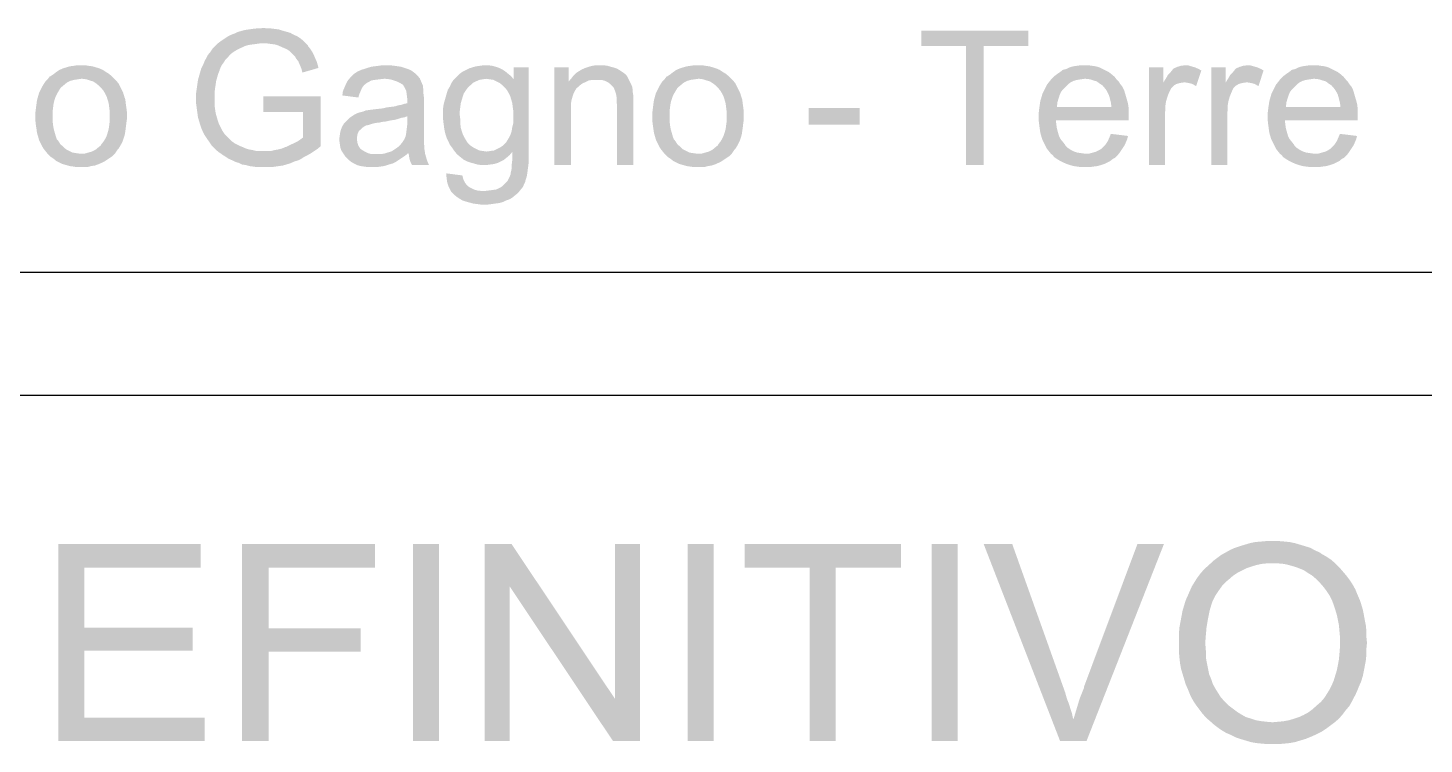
# Model space of a CAD drawing. Header units: millimetres. Extents: x -35.3 to 0.3, y 0.4 to 20.6.
# Drawn here: x -3.313 to -1.073, y 6.061 to 7.21 of the extents above; entities that cross this region are included whole.
import ezdxf

# ---------------------------------------------------------------- set-up
doc = ezdxf.new("R2010")
doc.units = ezdxf.units.MM
doc.layers.add('PDF _Geometria', color=7, linetype='Continuous')
doc.layers.add('PDF _Riempimenti solidi', color=7, linetype='Continuous')

msp = doc.modelspace()

# ---------------------------------------------------------------- hatches: boundary and pattern name
at = {"layer": 'PDF _Riempimenti solidi', "transparency": 33554559}
for points in [[(-2.9352, 7.2102), (-2.941, 7.2093), (-2.9468, 7.2093), (-2.9535, 7.2085), (-2.9652, 7.2068), (-2.971, 7.2052), (-2.9768, 7.2035), (-2.9818, 7.201), (-2.9868, 7.1993), (-2.9918, 7.1968), (-3.0043, 7.1885), (-3.0085, 7.1852), (-3.0127, 7.181), (-3.0168, 7.1768), (-3.0202, 7.1718), (-3.0243, 7.1668), (-3.0268, 7.1618), (-3.0302, 7.156), (-3.0302, 7.1552), (-3.0327, 7.1493), (-3.0352, 7.1443), (-3.0368, 7.1385), (-3.0385, 7.1327), (-3.0402, 7.1268), (-3.0418, 7.1152), (-3.0427, 7.1093), (-3.0435, 7.1035), (-3.0435, 7.091), (-3.0427, 7.0852), (-3.0418, 7.0785), (-3.041, 7.0727), (-3.0402, 7.0668), (-3.0368, 7.0552), (-3.0352, 7.0502), (-3.0327, 7.0443), (-3.0302, 7.0393), (-3.0252, 7.0318), (-3.0218, 7.0268), (-3.0185, 7.0218), (-3.0143, 7.0177), (-3.0102, 7.0135), (-3.006, 7.0102), (-2.9343, 7.0127), (-2.9468, 7.0127), (-2.9527, 7.0143), (-2.9585, 7.0152), (-2.9635, 7.0168), (-2.9693, 7.0193), (-2.9752, 7.0218), (-2.9802, 7.0243), (-2.9852, 7.0277), (-2.9893, 7.0318), (-2.9935, 7.036), (-2.9977, 7.0402), (-3.001, 7.0452), (-3.0035, 7.0502), (-3.0043, 7.0518), (-3.0068, 7.0568), (-3.0085, 7.0618), (-3.0102, 7.0677), (-3.0118, 7.0735), (-3.0127, 7.0793), (-3.0135, 7.0852), (-3.0135, 7.1077), (-3.0127, 7.1135), (-3.0118, 7.1193), (-3.011, 7.1252), (-3.0093, 7.131), (-3.0077, 7.1368), (-3.0052, 7.1427), (-3.0052, 7.1435), (-3.0027, 7.1493), (-2.9993, 7.1543), (-2.996, 7.1593), (-2.9918, 7.1635), (-2.9893, 7.1668), (-2.9852, 7.1702), (-2.9802, 7.1735), (-2.9743, 7.1768), (-2.9685, 7.1793), (-2.9652, 7.181), (-2.9593, 7.1827), (-2.9543, 7.1835), (-2.9477, 7.1843), (-2.9418, 7.1852), (-2.9352, 7.1852), (-2.8677, 7.186), (-2.8718, 7.1902), (-2.876, 7.1935), (-2.881, 7.1968), (-2.8868, 7.1993), (-2.8927, 7.2027), (-2.8935, 7.2027), (-2.9052, 7.206), (-2.9102, 7.2077), (-2.9168, 7.2085), (-2.9227, 7.2093), (-2.9285, 7.2093)], [(-1.7077, 7.206), (-1.8793, 7.206), (-1.8793, 7.181), (-1.8077, 7.181), (-1.8077, 6.9902), (-1.7793, 6.9902), (-1.7793, 7.181), (-1.7077, 7.181)], [(-2.8677, 7.186), (-2.9352, 7.1852), (-2.9285, 7.1852), (-2.9218, 7.1843), (-2.916, 7.1835), (-2.911, 7.1818), (-2.9052, 7.1793), (-2.9035, 7.1785), (-2.8977, 7.176), (-2.8927, 7.1727), (-2.8885, 7.1685), (-2.8843, 7.1643), (-2.8827, 7.161), (-2.8793, 7.1568), (-2.8768, 7.151), (-2.8743, 7.1452), (-2.8727, 7.1385), (-2.8468, 7.146), (-2.8477, 7.1493), (-2.8493, 7.1552), (-2.8518, 7.161), (-2.8543, 7.1668), (-2.8568, 7.1718), (-2.8602, 7.1768), (-2.8635, 7.181), (-2.8635, 7.1818)], [(-3.2277, 7.1502), (-3.2343, 7.1502), (-3.2402, 7.1493), (-3.246, 7.1485), (-3.2518, 7.1468), (-3.2568, 7.1452), (-3.2627, 7.1427), (-3.2677, 7.1393), (-3.2718, 7.136), (-3.2768, 7.1327), (-3.2777, 7.1327), (-3.281, 7.1285), (-3.2252, 7.1285), (-3.2193, 7.1277), (-3.2143, 7.126), (-3.2085, 7.1243), (-3.2035, 7.121), (-3.1993, 7.1177), (-3.1952, 7.1135), (-3.1918, 7.1093), (-3.1893, 7.1052), (-3.1868, 7.1002), (-3.1852, 7.0952), (-3.1835, 7.0893), (-3.1818, 7.076), (-3.1818, 7.0602), (-3.1827, 7.0535), (-3.1835, 7.0477), (-3.1852, 7.0418), (-3.1868, 7.0368), (-3.1893, 7.0318), (-3.1918, 7.0277), (-3.1952, 7.0235), (-3.196, 7.0218), (-3.201, 7.0177), (-3.2052, 7.0143), (-3.2102, 7.0118), (-3.216, 7.0102), (-3.2218, 7.0085), (-3.2277, 7.0085), (-3.281, 7.0077), (-3.2768, 7.0035), (-3.2718, 7.0002), (-3.2677, 6.9968), (-3.2627, 6.9943), (-3.2577, 6.9918), (-3.2518, 6.9902), (-3.246, 6.9885), (-3.2402, 6.9877), (-3.2343, 6.9868), (-3.2177, 6.9868), (-3.2118, 6.9885), (-3.206, 6.9893), (-3.201, 6.991), (-3.1952, 6.9935), (-3.1902, 6.996), (-3.1827, 7.001), (-3.1777, 7.0043), (-3.1735, 7.0085), (-3.1702, 7.0135), (-3.1668, 7.0177), (-3.1635, 7.0235), (-3.161, 7.0285), (-3.1593, 7.0335), (-3.1577, 7.0385), (-3.1568, 7.0443), (-3.156, 7.0502), (-3.1552, 7.0568), (-3.1543, 7.0635), (-3.1543, 7.076), (-3.1552, 7.0827), (-3.156, 7.0885), (-3.1568, 7.0952), (-3.1585, 7.1002), (-3.1602, 7.106), (-3.1627, 7.111), (-3.1652, 7.116), (-3.1677, 7.121), (-3.171, 7.1252), (-3.1752, 7.1293), (-3.1785, 7.1327), (-3.1835, 7.1368), (-3.1877, 7.1393), (-3.1927, 7.1427), (-3.1985, 7.1452), (-3.2035, 7.1468), (-3.2093, 7.1485), (-3.2152, 7.1493), (-3.221, 7.1502)], [(-2.7385, 7.1502), (-2.7452, 7.1502), (-2.751, 7.1493), (-2.7577, 7.1485), (-2.7627, 7.1477), (-2.7685, 7.146), (-2.7785, 7.1427), (-2.7843, 7.1402), (-2.7893, 7.1368), (-2.7935, 7.1327), (-2.7968, 7.1293), (-2.7418, 7.1285), (-2.7393, 7.1285), (-2.7318, 7.1277), (-2.726, 7.126), (-2.721, 7.1243), (-2.716, 7.1218), (-2.7118, 7.1193), (-2.711, 7.1185), (-2.7085, 7.1143), (-2.706, 7.1093), (-2.7052, 7.1035), (-2.7043, 7.096), (-2.7043, 7.0893), (-2.7085, 7.0885), (-2.7135, 7.0868), (-2.7185, 7.086), (-2.7243, 7.0843), (-2.7302, 7.0835), (-2.7368, 7.0827), (-2.7443, 7.081), (-2.7593, 7.0793), (-2.7652, 7.0785), (-2.771, 7.0777), (-2.7752, 7.076), (-2.7785, 7.0752), (-2.7843, 7.0735), (-2.7893, 7.071), (-2.7043, 7.0685), (-2.7043, 7.0552), (-2.7052, 7.0485), (-2.706, 7.0418), (-2.7068, 7.0368), (-2.7085, 7.0327), (-2.7093, 7.031), (-2.7127, 7.026), (-2.7168, 7.021), (-2.721, 7.0177), (-2.726, 7.0143), (-2.7302, 7.0118), (-2.736, 7.0102), (-2.7027, 7.0093), (-2.7018, 7.0068), (-2.701, 7.001), (-2.6993, 6.9952), (-2.6968, 6.9902), (-2.6693, 6.9902), (-2.6702, 6.9918), (-2.6727, 6.9977), (-2.676, 7.0093), (-2.676, 7.011), (-2.6768, 7.0152), (-2.6768, 7.0193), (-2.6777, 7.0252), (-2.6777, 7.0993), (-2.6785, 7.106), (-2.6785, 7.1118), (-2.6793, 7.1152), (-2.6793, 7.1177), (-2.6843, 7.1293), (-2.6877, 7.1335), (-2.6902, 7.136), (-2.6943, 7.1393), (-2.6993, 7.1427), (-2.706, 7.1452), (-2.7135, 7.1477), (-2.7185, 7.1485), (-2.7243, 7.1493), (-2.731, 7.1502)], [(-2.5793, 7.1502), (-2.5818, 7.1502), (-2.5885, 7.1493), (-2.5943, 7.1485), (-2.6002, 7.1468), (-2.6052, 7.1452), (-2.6152, 7.1402), (-2.6177, 7.1385), (-2.6218, 7.1352), (-2.626, 7.131), (-2.5777, 7.1285), (-2.5718, 7.1277), (-2.566, 7.1268), (-2.5335, 7.1277), (-2.5377, 7.1327), (-2.5427, 7.1368), (-2.5468, 7.1402), (-2.5518, 7.1435), (-2.5568, 7.146), (-2.5618, 7.1477), (-2.5677, 7.1493), (-2.5735, 7.1502)], [(-2.3952, 7.1502), (-2.4018, 7.1502), (-2.4077, 7.1493), (-2.4135, 7.1477), (-2.4185, 7.146), (-2.4243, 7.1435), (-2.4285, 7.141), (-2.4335, 7.1377), (-2.4377, 7.1335), (-2.441, 7.1293), (-2.4002, 7.1268), (-2.3927, 7.1268), (-2.3868, 7.1252), (-2.3818, 7.1227), (-2.3777, 7.1193), (-2.3735, 7.1152), (-2.371, 7.1093), (-2.3693, 7.1043), (-2.3685, 7.0993), (-2.3685, 7.0927), (-2.3677, 7.0852), (-2.3677, 6.9902), (-2.3418, 6.9902), (-2.3418, 7.1027), (-2.3427, 7.1085), (-2.3427, 7.1118), (-2.3435, 7.116), (-2.346, 7.1218), (-2.351, 7.1318), (-2.3535, 7.1352), (-2.3577, 7.1385), (-2.3627, 7.1418), (-2.3685, 7.1452), (-2.371, 7.146), (-2.3827, 7.1493), (-2.3885, 7.1502)], [(-2.2377, 7.1502), (-2.2443, 7.1502), (-2.256, 7.1485), (-2.2618, 7.1468), (-2.2668, 7.1452), (-2.2727, 7.1427), (-2.2777, 7.1393), (-2.2818, 7.136), (-2.2868, 7.1327), (-2.2877, 7.1327), (-2.291, 7.1285), (-2.2352, 7.1285), (-2.2293, 7.1277), (-2.2243, 7.126), (-2.2185, 7.1243), (-2.2135, 7.121), (-2.2093, 7.1177), (-2.2052, 7.1135), (-2.2018, 7.1093), (-2.1993, 7.1052), (-2.1968, 7.1002), (-2.1952, 7.0952), (-2.1935, 7.0893), (-2.1918, 7.076), (-2.1918, 7.0602), (-2.1927, 7.0535), (-2.1935, 7.0477), (-2.1952, 7.0418), (-2.1968, 7.0368), (-2.1993, 7.0318), (-2.2018, 7.0277), (-2.2052, 7.0235), (-2.206, 7.0218), (-2.211, 7.0177), (-2.2152, 7.0143), (-2.2202, 7.0118), (-2.226, 7.0102), (-2.2318, 7.0085), (-2.2377, 7.0085), (-2.291, 7.0077), (-2.2868, 7.0035), (-2.2818, 7.0002), (-2.2777, 6.9968), (-2.2677, 6.9918), (-2.2618, 6.9902), (-2.256, 6.9885), (-2.2443, 6.9868), (-2.2277, 6.9868), (-2.2218, 6.9885), (-2.216, 6.9893), (-2.211, 6.991), (-2.2052, 6.9935), (-2.2002, 6.996), (-2.1877, 7.0043), (-2.1835, 7.0085), (-2.1802, 7.0135), (-2.1768, 7.0177), (-2.1735, 7.0235), (-2.171, 7.0285), (-2.1693, 7.0335), (-2.1677, 7.0385), (-2.166, 7.0502), (-2.1652, 7.0568), (-2.1643, 7.0635), (-2.1643, 7.076), (-2.1652, 7.0827), (-2.166, 7.0885), (-2.1668, 7.0952), (-2.1685, 7.1002), (-2.1702, 7.106), (-2.1727, 7.111), (-2.1752, 7.116), (-2.1777, 7.121), (-2.181, 7.1252), (-2.1885, 7.1327), (-2.1935, 7.1368), (-2.1977, 7.1393), (-2.2027, 7.1427), (-2.2085, 7.1452), (-2.2135, 7.1468), (-2.2193, 7.1485), (-2.2252, 7.1493), (-2.231, 7.1502)], [(-1.6177, 7.1502), (-1.6243, 7.1502), (-1.636, 7.1485), (-1.6418, 7.1468), (-1.6468, 7.1443), (-1.6527, 7.1427), (-1.6568, 7.1393), (-1.6618, 7.136), (-1.666, 7.1327), (-1.6702, 7.1285), (-1.6152, 7.1285), (-1.6085, 7.1277), (-1.6035, 7.126), (-1.5977, 7.1243), (-1.5935, 7.121), (-1.5885, 7.1177), (-1.5843, 7.1127), (-1.5835, 7.1118), (-1.581, 7.1077), (-1.5785, 7.1027), (-1.5768, 7.0968), (-1.5752, 7.0902), (-1.5743, 7.0835), (-1.6618, 7.0835), (-1.5468, 7.0818), (-1.5477, 7.0885), (-1.5493, 7.0943), (-1.5527, 7.106), (-1.5543, 7.111), (-1.5568, 7.116), (-1.5602, 7.1202), (-1.5627, 7.1243), (-1.5668, 7.1285), (-1.5693, 7.1318), (-1.5743, 7.136), (-1.5785, 7.1393), (-1.5935, 7.1468), (-1.5993, 7.1485), (-1.611, 7.1502)], [(-1.4568, 7.1502), (-1.4635, 7.1493), (-1.4685, 7.1477), (-1.4743, 7.1452), (-1.476, 7.1435), (-1.4793, 7.1393), (-1.4835, 7.1352), (-1.4868, 7.1293), (-1.491, 7.1227), (-1.456, 7.1227), (-1.4502, 7.1218), (-1.4443, 7.1202), (-1.4385, 7.1168), (-1.4302, 7.1418), (-1.4343, 7.1443), (-1.4402, 7.1468), (-1.446, 7.1485), (-1.4518, 7.1502)], [(-1.3568, 7.1502), (-1.3635, 7.1493), (-1.3685, 7.1477), (-1.3743, 7.1452), (-1.376, 7.1435), (-1.3793, 7.1393), (-1.3835, 7.1352), (-1.3868, 7.1293), (-1.391, 7.1227), (-1.356, 7.1227), (-1.3502, 7.1218), (-1.3443, 7.1202), (-1.3385, 7.1168), (-1.3302, 7.1418), (-1.3343, 7.1443), (-1.3402, 7.1468), (-1.346, 7.1485), (-1.3518, 7.1502)], [(-1.2502, 7.1502), (-1.2568, 7.1502), (-1.2627, 7.1493), (-1.2685, 7.1485), (-1.2743, 7.1468), (-1.2793, 7.1443), (-1.2852, 7.1427), (-1.2893, 7.1393), (-1.2943, 7.136), (-1.2985, 7.1327), (-1.3027, 7.1285), (-1.2477, 7.1285), (-1.241, 7.1277), (-1.236, 7.126), (-1.2302, 7.1243), (-1.226, 7.121), (-1.221, 7.1177), (-1.2168, 7.1127), (-1.216, 7.1118), (-1.2135, 7.1077), (-1.211, 7.1027), (-1.2093, 7.0968), (-1.2077, 7.0902), (-1.2068, 7.0835), (-1.2943, 7.0835), (-1.1793, 7.0818), (-1.1802, 7.0885), (-1.1818, 7.0943), (-1.1852, 7.106), (-1.1868, 7.111), (-1.1893, 7.116), (-1.1927, 7.1202), (-1.1952, 7.1243), (-1.1993, 7.1285), (-1.2018, 7.1318), (-1.2068, 7.136), (-1.211, 7.1393), (-1.221, 7.1443), (-1.226, 7.1468), (-1.2318, 7.1485), (-1.2377, 7.1493), (-1.2435, 7.1502)], [(-3.281, 7.1285), (-3.2843, 7.1252), (-3.2877, 7.1202), (-3.2902, 7.116), (-3.2927, 7.111), (-3.2952, 7.106), (-3.2985, 7.0943), (-3.2993, 7.0885), (-3.301, 7.0752), (-3.301, 7.0602), (-3.3002, 7.0535), (-3.2993, 7.0477), (-3.2985, 7.0418), (-3.2968, 7.036), (-3.2952, 7.0302), (-3.2902, 7.0202), (-3.2877, 7.016), (-3.2843, 7.0118), (-3.281, 7.0077), (-3.2277, 7.0085), (-3.2302, 7.0085), (-3.236, 7.0093), (-3.2418, 7.0102), (-3.2518, 7.0152), (-3.256, 7.0193), (-3.261, 7.0235), (-3.2635, 7.0277), (-3.2668, 7.0318), (-3.2685, 7.0368), (-3.2718, 7.0485), (-3.2727, 7.0543), (-3.2735, 7.061), (-3.2735, 7.076), (-3.2718, 7.0893), (-3.2702, 7.0952), (-3.2685, 7.1002), (-3.266, 7.1052), (-3.2635, 7.1093), (-3.261, 7.1135), (-3.2593, 7.1152), (-3.2543, 7.1193), (-3.2502, 7.1227), (-3.2452, 7.1252), (-3.2393, 7.1268), (-3.2277, 7.1285)], [(-2.7968, 7.1293), (-2.8002, 7.1252), (-2.8027, 7.1202), (-2.8052, 7.1143), (-2.8077, 7.1085), (-2.8085, 7.1018), (-2.7827, 7.0985), (-2.7818, 7.1027), (-2.7793, 7.1085), (-2.7768, 7.1143), (-2.7735, 7.1185), (-2.7693, 7.1218), (-2.766, 7.1235), (-2.7618, 7.126), (-2.756, 7.1268), (-2.7493, 7.1277), (-2.7418, 7.1285)], [(-2.626, 7.131), (-2.6302, 7.1268), (-2.6335, 7.1218), (-2.636, 7.116), (-2.6393, 7.111), (-2.6393, 7.1102), (-2.641, 7.1052), (-2.6443, 7.0935), (-2.646, 7.0877), (-2.6468, 7.0818), (-2.6468, 7.0627), (-2.646, 7.056), (-2.6452, 7.0502), (-2.6443, 7.0443), (-2.6427, 7.0385), (-2.641, 7.0335), (-2.6385, 7.0285), (-2.636, 7.0227), (-2.6327, 7.0185), (-2.6293, 7.0135), (-2.626, 7.0093), (-2.6227, 7.006), (-2.6177, 7.0018), (-2.6135, 6.9985), (-2.6085, 6.996), (-2.6035, 6.9943), (-2.5977, 6.9927), (-2.5918, 6.991), (-2.586, 6.9902), (-2.5768, 6.9902), (-2.571, 6.991), (-2.5652, 6.9918), (-2.5593, 6.9935), (-2.5543, 6.996), (-2.5493, 6.9985), (-2.5452, 7.0018), (-2.5402, 7.006), (-2.536, 7.011), (-2.5093, 7.011), (-2.5768, 7.0118), (-2.5885, 7.0135), (-2.5935, 7.016), (-2.5985, 7.0185), (-2.6035, 7.0218), (-2.6077, 7.026), (-2.6102, 7.0302), (-2.6127, 7.0343), (-2.6152, 7.0393), (-2.6168, 7.0443), (-2.6185, 7.0502), (-2.6193, 7.0568), (-2.6193, 7.0635), (-2.6202, 7.071), (-2.6202, 7.076), (-2.6185, 7.0893), (-2.6168, 7.0952), (-2.6152, 7.1002), (-2.6135, 7.1052), (-2.6102, 7.1102), (-2.6077, 7.1135), (-2.6035, 7.1177), (-2.5993, 7.1218), (-2.5943, 7.1243), (-2.5885, 7.1268), (-2.5835, 7.1277), (-2.5777, 7.1285)], [(-2.5093, 7.1468), (-2.5335, 7.1468), (-2.5335, 7.1277), (-2.566, 7.1268), (-2.556, 7.1218), (-2.551, 7.1177), (-2.5468, 7.1135), (-2.5443, 7.1102), (-2.5418, 7.106), (-2.5393, 7.101), (-2.5377, 7.096), (-2.536, 7.0902), (-2.5352, 7.0843), (-2.5343, 7.0777), (-2.5343, 7.0568), (-2.536, 7.0502), (-2.5368, 7.0443), (-2.5385, 7.0393), (-2.541, 7.0343), (-2.5435, 7.0302), (-2.546, 7.026), (-2.5502, 7.0218), (-2.5552, 7.0185), (-2.5652, 7.0135), (-2.571, 7.0127), (-2.5768, 7.0118), (-2.5093, 7.011)], [(-2.4452, 7.1468), (-2.4685, 7.1468), (-2.4685, 6.9902), (-2.4418, 6.9902), (-2.4418, 7.0868), (-2.441, 7.0935), (-2.4393, 7.0993), (-2.4377, 7.1043), (-2.4352, 7.1093), (-2.4327, 7.1135), (-2.4293, 7.116), (-2.4277, 7.1177), (-2.4235, 7.121), (-2.4177, 7.1235), (-2.4452, 7.1243)], [(-2.441, 7.1293), (-2.4452, 7.1243), (-2.4177, 7.1235), (-2.4127, 7.126), (-2.4068, 7.1268), (-2.4002, 7.1268)], [(-2.291, 7.1285), (-2.2943, 7.1252), (-2.2977, 7.1202), (-2.3002, 7.116), (-2.3027, 7.111), (-2.3052, 7.106), (-2.3085, 7.0943), (-2.3093, 7.0885), (-2.311, 7.0752), (-2.311, 7.0602), (-2.3102, 7.0535), (-2.3093, 7.0477), (-2.3085, 7.0418), (-2.3068, 7.036), (-2.3052, 7.0302), (-2.3027, 7.0252), (-2.3002, 7.0202), (-2.2977, 7.016), (-2.2943, 7.0118), (-2.291, 7.0077), (-2.2377, 7.0085), (-2.2402, 7.0085), (-2.246, 7.0093), (-2.2518, 7.0102), (-2.2618, 7.0152), (-2.266, 7.0193), (-2.271, 7.0235), (-2.2735, 7.0277), (-2.2768, 7.0318), (-2.2785, 7.0368), (-2.2818, 7.0485), (-2.2827, 7.0543), (-2.2835, 7.061), (-2.2835, 7.076), (-2.2827, 7.0827), (-2.2818, 7.0893), (-2.2802, 7.0952), (-2.2785, 7.1002), (-2.276, 7.1052), (-2.271, 7.1135), (-2.2693, 7.1152), (-2.2643, 7.1193), (-2.2602, 7.1227), (-2.2552, 7.1252), (-2.2493, 7.1268), (-2.2435, 7.1277), (-2.2377, 7.1285)], [(-1.6702, 7.1285), (-1.671, 7.1277), (-1.6777, 7.1193), (-1.6802, 7.1143), (-1.6827, 7.1093), (-1.6852, 7.1043), (-1.6868, 7.0985), (-1.6885, 7.0927), (-1.6902, 7.081), (-1.691, 7.0743), (-1.691, 7.061), (-1.6902, 7.0543), (-1.6893, 7.0477), (-1.6885, 7.0418), (-1.6868, 7.036), (-1.6852, 7.031), (-1.6827, 7.026), (-1.6802, 7.021), (-1.6777, 7.016), (-1.6743, 7.0118), (-1.671, 7.0077), (-1.616, 7.0085), (-1.6177, 7.0085), (-1.6235, 7.0093), (-1.6293, 7.0102), (-1.6343, 7.0118), (-1.6393, 7.0143), (-1.6443, 7.0177), (-1.6485, 7.0218), (-1.6493, 7.0235), (-1.6527, 7.0277), (-1.656, 7.0318), (-1.6585, 7.0368), (-1.6602, 7.0427), (-1.6618, 7.0485), (-1.6627, 7.0543), (-1.6635, 7.0618), (-1.5468, 7.0618), (-1.5468, 7.0818), (-1.6618, 7.0835), (-1.6618, 7.0843), (-1.661, 7.091), (-1.6593, 7.0968), (-1.6577, 7.1018), (-1.6552, 7.1077), (-1.6518, 7.1118), (-1.6477, 7.116), (-1.6443, 7.1193), (-1.6402, 7.1227), (-1.6352, 7.1252), (-1.6293, 7.1268), (-1.6177, 7.1285)], [(-1.491, 7.1468), (-1.5143, 7.1468), (-1.5143, 6.9902), (-1.4885, 6.9902), (-1.4885, 7.0735), (-1.4877, 7.0793), (-1.4877, 7.086), (-1.4868, 7.0918), (-1.4852, 7.0977), (-1.4835, 7.1027), (-1.481, 7.1085), (-1.4785, 7.1135), (-1.4743, 7.1177), (-1.4702, 7.1202), (-1.4643, 7.1218), (-1.4585, 7.1227), (-1.491, 7.1227)], [(-1.391, 7.1468), (-1.4143, 7.1468), (-1.4143, 6.9902), (-1.3885, 6.9902), (-1.3885, 7.0735), (-1.3877, 7.0793), (-1.3877, 7.086), (-1.3868, 7.0918), (-1.3852, 7.0977), (-1.3835, 7.1027), (-1.381, 7.1085), (-1.3785, 7.1135), (-1.3743, 7.1177), (-1.3702, 7.1202), (-1.3643, 7.1218), (-1.3585, 7.1227), (-1.391, 7.1227)], [(-1.3027, 7.1285), (-1.3035, 7.1277), (-1.3068, 7.1235), (-1.3102, 7.1193), (-1.3127, 7.1143), (-1.3152, 7.1093), (-1.3177, 7.1043), (-1.3193, 7.0985), (-1.321, 7.0927), (-1.3227, 7.081), (-1.3235, 7.0743), (-1.3235, 7.061), (-1.3227, 7.0543), (-1.3218, 7.0477), (-1.321, 7.0418), (-1.3193, 7.036), (-1.3177, 7.031), (-1.3152, 7.026), (-1.3102, 7.016), (-1.3068, 7.0118), (-1.3035, 7.0077), (-1.2485, 7.0085), (-1.2502, 7.0085), (-1.256, 7.0093), (-1.2618, 7.0102), (-1.2668, 7.0118), (-1.2718, 7.0143), (-1.2768, 7.0177), (-1.281, 7.0218), (-1.2818, 7.0235), (-1.2852, 7.0277), (-1.2885, 7.0318), (-1.291, 7.0368), (-1.2943, 7.0485), (-1.2952, 7.0543), (-1.296, 7.0618), (-1.1793, 7.0618), (-1.1793, 7.0818), (-1.2943, 7.0835), (-1.2943, 7.0843), (-1.2935, 7.091), (-1.2918, 7.0968), (-1.2902, 7.1018), (-1.2877, 7.1077), (-1.2843, 7.1118), (-1.2802, 7.116), (-1.2768, 7.1193), (-1.2727, 7.1227), (-1.2677, 7.1252), (-1.2618, 7.1268), (-1.2502, 7.1285)], [(-2.8435, 7.1002), (-2.9352, 7.1002), (-2.9352, 7.0752), (-2.8718, 7.0752), (-2.8718, 7.0343), (-2.876, 7.031), (-2.881, 7.0277), (-2.886, 7.0252), (-2.8918, 7.0227), (-2.8985, 7.0193), (-2.8993, 7.0193), (-2.9052, 7.0168), (-2.911, 7.0152), (-2.9168, 7.0143), (-2.9227, 7.0127), (-2.9343, 7.0127), (-3.006, 7.0102), (-3.001, 7.0068), (-2.996, 7.0035), (-2.991, 7.0002), (-2.9852, 6.9977), (-2.9802, 6.9952), (-2.9743, 6.9935), (-2.9693, 6.991), (-2.9635, 6.9902), (-2.9577, 6.9885), (-2.9518, 6.9877), (-2.9452, 6.9868), (-2.9218, 6.9868), (-2.9102, 6.9885), (-2.9043, 6.9893), (-2.8927, 6.9927), (-2.8868, 6.9952), (-2.8852, 6.996), (-2.8793, 6.9977), (-2.8743, 7.0002), (-2.8693, 7.0035), (-2.8643, 7.006), (-2.8585, 7.0093), (-2.8535, 7.0127), (-2.8485, 7.016), (-2.8435, 7.0202)], [(-1.9785, 7.0552), (-1.9785, 7.0818), (-2.0602, 7.0818), (-2.0602, 7.0552)], [(-2.7893, 7.071), (-2.7968, 7.066), (-2.801, 7.0618), (-2.8052, 7.0577), (-2.8085, 7.0527), (-2.8102, 7.0485), (-2.8118, 7.0435), (-2.8127, 7.0377), (-2.8135, 7.031), (-2.8135, 7.0302), (-2.8118, 7.0185), (-2.8102, 7.0135), (-2.8068, 7.0085), (-2.8035, 7.0035), (-2.7985, 6.9985), (-2.7943, 6.9952), (-2.7902, 6.9927), (-2.7852, 6.9902), (-2.7793, 6.9885), (-2.7735, 6.9877), (-2.7668, 6.9868), (-2.7535, 6.9868), (-2.7418, 6.9885), (-2.736, 6.9902), (-2.731, 6.9918), (-2.7277, 6.9927), (-2.7227, 6.9952), (-2.7177, 6.9985), (-2.7077, 7.0052), (-2.7535, 7.0077), (-2.7618, 7.0077), (-2.7677, 7.0093), (-2.7727, 7.0118), (-2.7768, 7.0143), (-2.7793, 7.016), (-2.7827, 7.021), (-2.7843, 7.026), (-2.7852, 7.0318), (-2.7852, 7.0335), (-2.7843, 7.0393), (-2.7818, 7.0452), (-2.7802, 7.046), (-2.776, 7.0502), (-2.771, 7.0535), (-2.7668, 7.0543), (-2.7618, 7.056), (-2.7552, 7.0577), (-2.7477, 7.0585), (-2.7452, 7.0593), (-2.7377, 7.0602), (-2.731, 7.0618), (-2.7243, 7.0627), (-2.7185, 7.0643), (-2.7135, 7.066), (-2.7085, 7.0668), (-2.7043, 7.0685)], [(-1.5752, 7.0402), (-1.5777, 7.0343), (-1.5802, 7.0285), (-1.5835, 7.0235), (-1.591, 7.016), (-1.5935, 7.0143), (-1.5985, 7.0118), (-1.6035, 7.0102), (-1.6102, 7.0085), (-1.616, 7.0085), (-1.671, 7.0077), (-1.6693, 7.0068), (-1.666, 7.0027), (-1.661, 6.9993), (-1.6568, 6.9968), (-1.6518, 6.9943), (-1.646, 6.9918), (-1.641, 6.9902), (-1.6352, 6.9885), (-1.6293, 6.9877), (-1.6227, 6.9868), (-1.6093, 6.9868), (-1.6035, 6.9877), (-1.5968, 6.9885), (-1.591, 6.9902), (-1.586, 6.9918), (-1.576, 6.9968), (-1.5718, 7.0002), (-1.5685, 7.0018), (-1.5643, 7.006), (-1.561, 7.0102), (-1.5577, 7.0152), (-1.5543, 7.0202), (-1.5518, 7.0252), (-1.5493, 7.031), (-1.5477, 7.0368)], [(-1.2077, 7.0402), (-1.2102, 7.0343), (-1.2127, 7.0285), (-1.216, 7.0235), (-1.2202, 7.0193), (-1.2235, 7.016), (-1.226, 7.0143), (-1.231, 7.0118), (-1.236, 7.0102), (-1.2427, 7.0085), (-1.2485, 7.0085), (-1.3035, 7.0077), (-1.3018, 7.0068), (-1.2985, 7.0027), (-1.2935, 6.9993), (-1.2893, 6.9968), (-1.2843, 6.9943), (-1.2785, 6.9918), (-1.2735, 6.9902), (-1.2677, 6.9885), (-1.2618, 6.9877), (-1.2552, 6.9868), (-1.2418, 6.9868), (-1.236, 6.9877), (-1.2293, 6.9885), (-1.2235, 6.9902), (-1.2185, 6.9918), (-1.2085, 6.9968), (-1.2043, 7.0002), (-1.201, 7.0018), (-1.1968, 7.006), (-1.1935, 7.0102), (-1.1868, 7.0202), (-1.1843, 7.0252), (-1.1818, 7.031), (-1.1802, 7.0368)], [(-2.736, 7.0102), (-2.741, 7.0085), (-2.7477, 7.0077), (-2.7535, 7.0077), (-2.7077, 7.0052), (-2.7027, 7.0093)], [(-2.5093, 7.011), (-2.536, 7.011), (-2.536, 6.9968), (-2.5368, 6.9902), (-2.5368, 6.9843), (-2.5377, 6.9802), (-2.5385, 6.9768), (-2.5385, 6.9752), (-2.541, 6.9693), (-2.5435, 6.9643), (-2.5518, 6.956), (-2.556, 6.9535), (-2.561, 6.951), (-2.5668, 6.9502), (-2.5735, 6.9493), (-2.5802, 6.9485), (-2.6335, 6.9468), (-2.6293, 6.9427), (-2.6252, 6.9393), (-2.6202, 6.936), (-2.616, 6.9335), (-2.611, 6.9318), (-2.5993, 6.9285), (-2.5935, 6.9277), (-2.5868, 6.9268), (-2.5743, 6.9268), (-2.5677, 6.9277), (-2.556, 6.9293), (-2.5502, 6.931), (-2.5452, 6.9335), (-2.5402, 6.9352), (-2.536, 6.9377), (-2.531, 6.9418), (-2.5268, 6.9452), (-2.5227, 6.9502), (-2.5193, 6.9543), (-2.5152, 6.9627), (-2.5143, 6.9668), (-2.5127, 6.971), (-2.5118, 6.9768), (-2.5102, 6.9885), (-2.5093, 6.996), (-2.5093, 7.0035)], [(-2.6418, 6.9768), (-2.6418, 6.9743), (-2.641, 6.9677), (-2.6402, 6.9618), (-2.6385, 6.9568), (-2.636, 6.9518), (-2.6335, 6.9468), (-2.5802, 6.9485), (-2.5852, 6.9485), (-2.5918, 6.9493), (-2.5977, 6.951), (-2.6027, 6.9535), (-2.6068, 6.956), (-2.6085, 6.9577), (-2.6118, 6.9618), (-2.6143, 6.9668), (-2.616, 6.9735)]]:
    msp.add_hatch(color=1, dxfattribs=at).paths.add_polyline_path(points)
at = {"layer": 'PDF _Riempimenti solidi', "true_color": 0x0af32a, "transparency": 33554559}
for points in [[(-1.3152, 6.3868), (-1.3252, 6.3868), (-1.3343, 6.386), (-1.3435, 6.3852), (-1.3518, 6.3835), (-1.3602, 6.381), (-1.3685, 6.3785), (-1.376, 6.376), (-1.3835, 6.3727), (-1.391, 6.3685), (-1.3985, 6.3643), (-1.4052, 6.3593), (-1.4118, 6.3543), (-1.3152, 6.351), (-1.3077, 6.351), (-1.2985, 6.3502), (-1.2902, 6.3485), (-1.2818, 6.346), (-1.2743, 6.3435), (-1.266, 6.3402), (-1.2585, 6.3352), (-1.2527, 6.3318), (-1.246, 6.326), (-1.2402, 6.3202), (-1.2343, 6.3135), (-1.2293, 6.3068), (-1.2243, 6.2993), (-1.2202, 6.291), (-1.2177, 6.2843), (-1.2152, 6.2768), (-1.2127, 6.2685), (-1.211, 6.2602), (-1.2093, 6.2518), (-1.2085, 6.2427), (-1.2077, 6.2335), (-1.2077, 6.216), (-1.2085, 6.206), (-1.2093, 6.1968), (-1.211, 6.1877), (-1.2127, 6.1793), (-1.2152, 6.171), (-1.2177, 6.1627), (-1.221, 6.1552), (-1.2243, 6.1485), (-1.2285, 6.1418), (-1.2327, 6.1352), (-1.2377, 6.1293), (-1.2385, 6.1285), (-1.2452, 6.1227), (-1.2518, 6.1168), (-1.2585, 6.1118), (-1.266, 6.1077), (-1.2735, 6.1043), (-1.281, 6.1018), (-1.2893, 6.0993), (-1.2977, 6.0977), (-1.3068, 6.0968), (-1.316, 6.096), (-1.216, 6.096), (-1.2093, 6.1018), (-1.2035, 6.1085), (-1.1985, 6.1152), (-1.1927, 6.1218), (-1.1885, 6.1293), (-1.1843, 6.1377), (-1.1835, 6.1385), (-1.1802, 6.146), (-1.1768, 6.1543), (-1.1735, 6.1618), (-1.171, 6.1702), (-1.1693, 6.1785), (-1.1677, 6.1868), (-1.166, 6.196), (-1.1652, 6.2052), (-1.1652, 6.2143), (-1.1643, 6.2235), (-1.1652, 6.2327), (-1.1652, 6.2418), (-1.166, 6.251), (-1.1677, 6.2593), (-1.1693, 6.2685), (-1.171, 6.2768), (-1.1735, 6.2852), (-1.176, 6.2927), (-1.1793, 6.3002), (-1.1827, 6.3085), (-1.1835, 6.3102), (-1.1877, 6.3177), (-1.1927, 6.3252), (-1.1977, 6.3318), (-1.2035, 6.3385), (-1.2093, 6.3452), (-1.2152, 6.351), (-1.2218, 6.3568), (-1.2293, 6.3618), (-1.2368, 6.366), (-1.2402, 6.3685), (-1.2477, 6.3718), (-1.2552, 6.376), (-1.2635, 6.3785), (-1.2718, 6.381), (-1.2802, 6.3835), (-1.2885, 6.3852), (-1.2968, 6.386), (-1.306, 6.3868)], [(-3.036, 6.3818), (-3.2643, 6.3818), (-3.2643, 6.066), (-3.0293, 6.066), (-3.0293, 6.1035), (-3.2227, 6.1035), (-3.2227, 6.211), (-3.0485, 6.211), (-3.0485, 6.2477), (-3.2227, 6.2477), (-3.2227, 6.3443), (-3.036, 6.3443)], [(-2.756, 6.3818), (-2.9693, 6.3818), (-2.9693, 6.066), (-2.9268, 6.066), (-2.9268, 6.2093), (-2.7793, 6.2093), (-2.7793, 6.2468), (-2.9268, 6.2468), (-2.9268, 6.3443), (-2.756, 6.3443)], [(-2.6535, 6.066), (-2.6535, 6.3818), (-2.6952, 6.3818), (-2.6952, 6.066)], [(-2.5368, 6.3818), (-2.5802, 6.3818), (-2.5802, 6.066), (-2.5402, 6.066), (-2.5402, 6.3143)], [(-2.5368, 6.3818), (-2.5402, 6.3143), (-2.3743, 6.066), (-2.371, 6.1335)], [(-2.331, 6.3818), (-2.371, 6.3818), (-2.371, 6.1335), (-2.3743, 6.066), (-2.331, 6.066)], [(-2.2127, 6.066), (-2.2127, 6.3818), (-2.2543, 6.3818), (-2.2543, 6.066)], [(-1.9118, 6.3818), (-2.1627, 6.3818), (-2.1627, 6.3443), (-2.0585, 6.3443), (-2.0585, 6.066), (-2.0168, 6.066), (-2.0168, 6.3443), (-1.9118, 6.3443)], [(-1.821, 6.066), (-1.821, 6.3818), (-1.8627, 6.3818), (-1.8627, 6.066)], [(-1.7335, 6.3818), (-1.7793, 6.3818), (-1.6568, 6.066), (-1.6352, 6.101), (-1.636, 6.1018), (-1.6377, 6.1102), (-1.6402, 6.1177), (-1.6427, 6.126), (-1.646, 6.1343), (-1.6485, 6.1435), (-1.6518, 6.1527)], [(-1.4902, 6.3818), (-1.5327, 6.3818), (-1.6185, 6.1527), (-1.6185, 6.151), (-1.6218, 6.1427), (-1.6252, 6.1343), (-1.6302, 6.1177), (-1.6327, 6.1093), (-1.6352, 6.101), (-1.6568, 6.066), (-1.6143, 6.066)], [(-1.4118, 6.3543), (-1.4177, 6.3485), (-1.4243, 6.3427), (-1.4268, 6.3402), (-1.4318, 6.3343), (-1.4368, 6.3277), (-1.441, 6.321), (-1.4452, 6.3143), (-1.4485, 6.3068), (-1.4518, 6.2993), (-1.4552, 6.2918), (-1.4577, 6.2835), (-1.4602, 6.2752), (-1.4618, 6.2668), (-1.4635, 6.2577), (-1.4652, 6.2485), (-1.466, 6.2393), (-1.466, 6.2077), (-1.4652, 6.1993), (-1.4643, 6.191), (-1.4627, 6.1818), (-1.4602, 6.1735), (-1.4577, 6.1652), (-1.4552, 6.1568), (-1.4518, 6.1493), (-1.4485, 6.141), (-1.4477, 6.1393), (-1.4435, 6.131), (-1.4385, 6.1235), (-1.4335, 6.1168), (-1.4285, 6.1102), (-1.4227, 6.1035), (-1.416, 6.0977), (-1.4093, 6.0918), (-1.4027, 6.0868), (-1.3952, 6.0818), (-1.391, 6.0793), (-1.3835, 6.076), (-1.3752, 6.0718), (-1.3677, 6.0693), (-1.3593, 6.0668), (-1.351, 6.0643), (-1.3427, 6.0627), (-1.3335, 6.0618), (-1.3243, 6.061), (-1.3052, 6.061), (-1.2968, 6.0618), (-1.2877, 6.0627), (-1.2793, 6.0643), (-1.271, 6.0668), (-1.2627, 6.0693), (-1.2543, 6.0727), (-1.2468, 6.076), (-1.2385, 6.0802), (-1.2368, 6.081), (-1.2293, 6.086), (-1.2227, 6.091), (-1.216, 6.096), (-1.316, 6.096), (-1.3252, 6.0968), (-1.3335, 6.0977), (-1.3427, 6.0993), (-1.3502, 6.1018), (-1.3585, 6.1043), (-1.366, 6.1085), (-1.3727, 6.1127), (-1.3793, 6.1177), (-1.386, 6.1227), (-1.3927, 6.1293), (-1.3943, 6.131), (-1.3993, 6.1368), (-1.4077, 6.1502), (-1.4118, 6.1577), (-1.4143, 6.1652), (-1.4177, 6.1735), (-1.4193, 6.1818), (-1.421, 6.1902), (-1.4227, 6.1993), (-1.4227, 6.2093), (-1.4235, 6.2193), (-1.4235, 6.2277), (-1.4227, 6.2377), (-1.4218, 6.2477), (-1.4202, 6.2577), (-1.4185, 6.2668), (-1.4168, 6.2752), (-1.4143, 6.2835), (-1.4118, 6.291), (-1.4085, 6.2977), (-1.4043, 6.3043), (-1.396, 6.316), (-1.391, 6.321), (-1.386, 6.3252), (-1.3793, 6.331), (-1.3718, 6.336), (-1.3652, 6.3393), (-1.3568, 6.3435), (-1.3493, 6.346), (-1.341, 6.3485), (-1.3327, 6.3502), (-1.3243, 6.351), (-1.3152, 6.351)]]:
    msp.add_hatch(color=100, dxfattribs=at).paths.add_polyline_path(points)

# ---------------------------------------------------------------- linework, layer by layer
at = {"layer": 'PDF _Geometria', "lineweight": 25}
for points in [[(-7.4177, 6.8185), (0.0615, 6.8185)], [(-7.4177, 6.621), (0.0615, 6.621)]]:
    msp.add_lwpolyline(points, dxfattribs=at)

doc.saveas('drawing.dxf')
